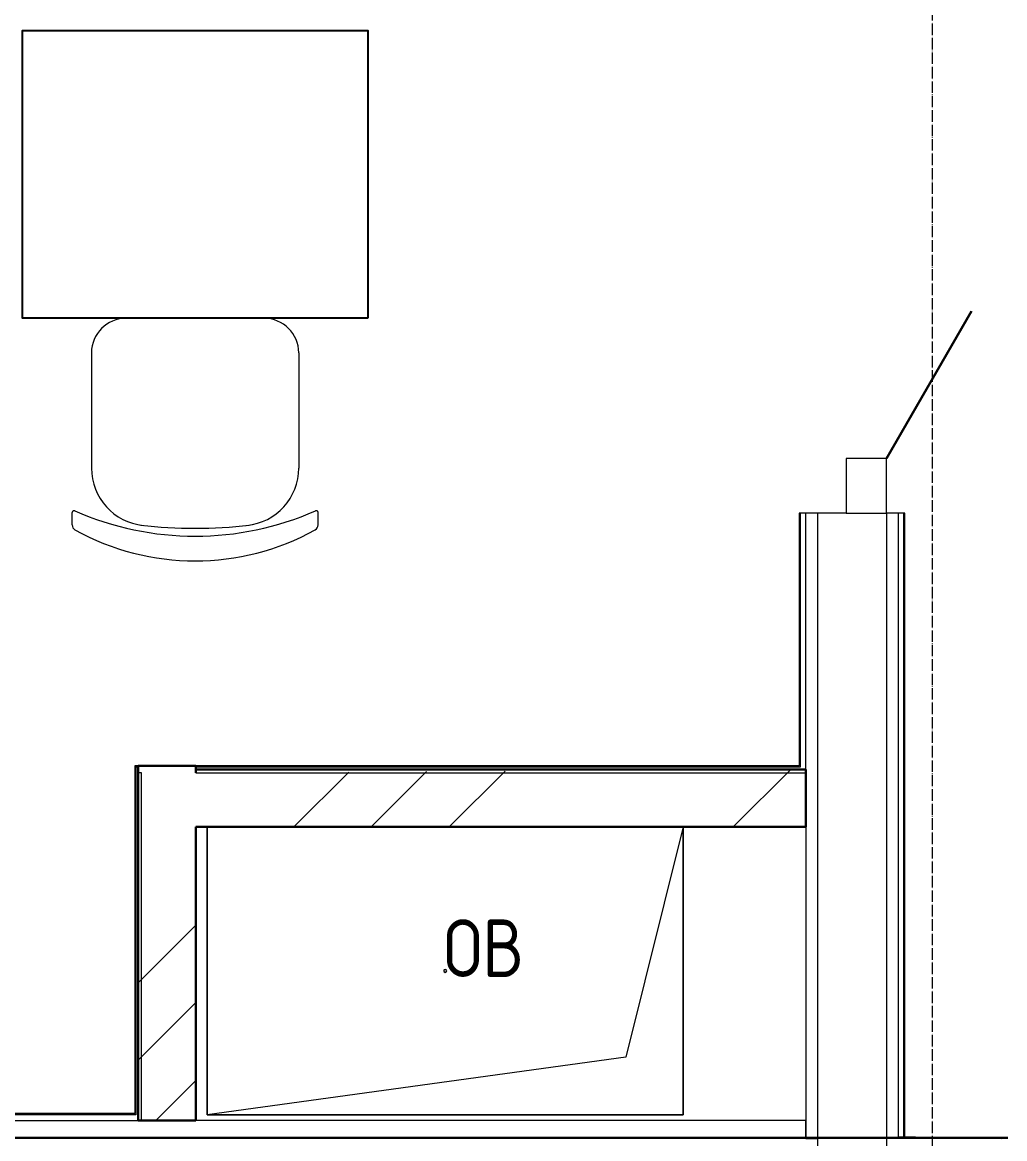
# Model space of a CAD drawing. Header units: millimetres. Extents: x -42533 to 645315, y 3457 to 82611.
# Drawn here: x 278965 to 280672, y 35182 to 37122 of the extents above; entities that cross this region are included whole.
import ezdxf

# ---------------------------------------------------------------- set-up
doc = ezdxf.new("R2010")
doc.units = ezdxf.units.MM
doc.linetypes.add('ADSK_Линия сетки', pattern=[25, 20, -2.5, 0, -2.5])
for name, color, linetype, lineweight in [('Аннотация', 7, 'Continuous', 18), ('Двери', 7, 'Continuous', 9), ('Обобщенные модели', 7, 'Continuous', 18), ('Оси', 253, 'Continuous', 9), ('Стены внутренние', 7, 'Continuous', 18), ('Стены несущие', 7, 'Continuous', 30), ('Стены отделка', 7, 'Continuous', 30), ('Стены перегородки', 7, 'Continuous', 30), ('Стены штриховка', 7, 'Continuous', 9), ('ТХ', 5, 'Continuous', 0), ('ШТРИХОВКА', 252, 'Continuous', 15)]:
    doc.layers.add(name, color=color, linetype=linetype, lineweight=lineweight)
doc.layers.add('ЭОМ_Лотки рабочие', color=5, linetype='Continuous')
doc.styles.add('GOST Common_4', font='GOST_Common.ttf', dxfattribs={"width": 0.9, "height": 200})
pattern_1 = [(45, (507.34, 158.9), (-381.66, 381.66), []), (45, (642.3, 158.9), (0, 763.322), []), (45, (372.4, 158.9), (0, 763.322), [])]

# ---------------------------------------------------------------- blocks, each defined once
blk = doc.blocks.new('Стул ученич штабелир №5-7')
at = {"color": 0, "linetype": 'ByBlock', "lineweight": -2}
for p, q in [((-120.1, 0), (120.1, 0)), ((-120.1, 0), (120.1, 0)), ((-179.9, -60), (-179.9, -260.3)), ((-179.9, -60), (-179.9, -260.3)), ((180.1, -60), (180.1, -260.3)), ((180.1, -60), (180.1, -260.3)), ((-213.4, -359), (-213.4, -337.3)), ((-213.4, -359), (-213.4, -337.3)), ((213.6, -359), (213.6, -337.3)), ((213.6, -359), (213.6, -337.3))]:
    blk.add_line(p, q, dxfattribs=at)
for centre, radius, start, end in [((-119.9, -60), 60, 90, 180), ((-119.9, -60), 60, 90, 180), ((120.1, -60), 60, 0, 90), ((120.1, -60), 60, 0, 90), ((-79.9, -260.3), 100, 180, 264.2584), ((-79.9, -260.3), 100, 180, 264.2584), ((80.1, -260.3), 100, 275.7416, 0), ((80.1, -260.3), 100, 275.7416, 0), ((-210.4, -337.3), 3, 63.8978, 180), ((-210.4, -337.3), 3, 63.8978, 180), ((0.1, 142.3), 520.8, 246.3195, 293.6805), ((0.1, 142.3), 520.8, 246.3195, 293.6805), ((210.6, -337.3), 3, 0, 116.1022), ((210.6, -337.3), 3, 0, 116.1022), ((-203.4, -359), 10, 180, 238.0683), ((-203.4, -359), 10, 180, 238.0683), ((0.1, 9), 430.5, 240.9917, 299.0083), ((0.1, 9), 430.5, 240.9917, 299.0083), ((0.1, 435.5), 800.4, 263.247, 276.753), ((0.1, 435.5), 800.4, 263.247, 276.753), ((203.6, -359), 10, 301.9317, 0), ((203.6, -359), 10, 301.9317, 0)]:
    blk.add_arc(centre, radius, start, end, dxfattribs=at)
blk = doc.blocks.new('ТХ 3 этаж')
at = {"color": 8}
blk.add_lwpolyline([(6537.1, 10172.7), (5937.1, 10172.7), (5937.1, 10672.7), (6537.1, 10672.7)], close=True, dxfattribs=at)
at = {"layer": 'ТХ', "color": 8, "lineweight": 0}
blk.add_blockref('Стул ученич штабелир №5-7', (6237.1, 10172.7), dxfattribs=at)
blk = doc.blocks.new('План 3 этажа')
at = {"layer": 'Стены внутренние', "lineweight": 9}
h = blk.add_hatch(dxfattribs=at)
h.set_pattern_fill('FP_1', color=8, style=0, pattern_type=2)
h.set_pattern_definition(pattern_1)
h.paths.add_polyline_path([(-872.657, 8897.492), (-772.657, 8897.492), (-772.657, 9513.451), (-872.657, 9513.451), (-872.657, 9407.451)])
h = blk.add_hatch(dxfattribs=at)
h.set_pattern_fill('FP_1', color=8, style=0, pattern_type=2)
h.set_pattern_definition(pattern_1)
h.paths.add_polyline_path([(286.943, 9407.451), (287.343, 9407.451), (286.943, 9507.448), (275.343, 9507.383), (-772.657, 9501.451), (-772.657, 9407.451), (74.231, 9407.451)])
at = {"layer": 'Двери', "color": 8, "lineweight": 30}
blk.add_line((427.343, 10047.902), (574.843, 10303.379), dxfattribs=at)
at = {"layer": 'Двери', "color": 8}
for p, q in [((427.343, 10047.902), (357.343, 10047.902)), ((357.343, 10047.902), (357.343, 9952.902)), ((427.343, 9952.902), (427.343, 10047.902)), ((357.343, 9952.902), (427.343, 9952.902))]:
    blk.add_line(p, q, dxfattribs=at)
at = {"layer": 'Обобщенные модели', "color": 8}
for p, q in [((-752.657, 8907.451), (-752.657, 9407.451)), ((-752.657, 9407.451), (-752.657, 8907.451)), ((74.231, 9407.451), (-25.769, 9007.451)), ((74.231, 9407.451), (74.231, 8907.451)), ((74.231, 8907.451), (74.231, 9407.451)), ((-25.769, 9007.451), (-752.657, 8907.451)), ((74.231, 8907.451), (-752.657, 8907.451)), ((-752.657, 8907.451), (74.231, 8907.451))]:
    blk.add_line(p, q, dxfattribs=at)
for start, end in [(0, 180), (120, 180), (180, 0), (240, 345), (15, 90)]:
    blk.add_arc((-339.213, 9157.451), 2.5, start, end, dxfattribs=at)
at = {"layer": 'Оси', "color": 8, "linetype": 'ADSK_Линия сетки'}
blk.add_line((506.908, -3523.688), (506.908, 43515.246), dxfattribs=at)
at = {"layer": 'Стены несущие', "color": 8}
for p, q in [((-872.657, 9513.451), (-872.657, 8897.492)), ((-772.657, 9513.451), (-872.657, 9513.451)), ((-772.657, 9513.451), (-772.657, 9501.451)), ((287.343, 9507.451), (-772.657, 9507.451)), ((287.343, 9407.451), (287.343, 9507.451)), ((-772.657, 9407.451), (287.343, 9407.451)), ((-772.657, 8897.492), (-772.657, 9407.451)), ((-872.657, 8897.492), (-772.657, 8897.492)), ((637.837, 8867.492), (-5760.101, 8867.492))]:
    blk.add_line(p, q, dxfattribs=at)
at = {"layer": 'Стены отделка', "color": 8, "lineweight": 9}
for p, q in [((307.343, 9952.902), (275.343, 9952.902)), ((275.343, 9952.902), (275.343, 9513.451)), ((287.343, 9847.902), (287.343, 9952.902)), ((427.343, 9952.902), (427.343, 9952.902)), ((459.343, 9952.902), (427.343, 9952.902)), ((447.343, 9952.902), (447.343, 9847.902)), ((459.343, 8867.492), (459.343, 9952.902)), ((-878.657, 9511.451), (-878.657, 8909.492)), ((-872.657, 9513.451), (-876.657, 9513.451)), ((275.343, 9513.451), (-772.657, 9513.451)), ((-866.657, 9501.451), (-872.657, 9501.451)), ((-866.657, 8897.492), (-866.657, 9501.451)), ((-772.657, 9501.451), (287.343, 9501.451)), ((287.343, 9407.451), (287.343, 8866.547)), ((-878.657, 8909.492), (-5708.356, 8909.492)), ((-5720.283, 8897.492), (-872.657, 8897.492)), ((286.943, 8897.492), (-772.657, 8897.492)), ((286.943, 8867.492), (286.943, 8897.492)), ((287.343, 8866.547), (307.343, 8866.547)), ((627.343, 8865.417), (447.343, 8868.976))]:
    blk.add_line(p, q, dxfattribs=at)
at = {"layer": 'Стены перегородки', "color": 8, "lineweight": 18}
for p, q in [((307.343, 9952.902), (307.343, 8848.902)), ((357.343, 9952.902), (307.343, 9952.902)), ((427.343, 9952.902), (427.343, 8848.902))]:
    blk.add_line(p, q, dxfattribs=at)
at = {"layer": 'Стены штриховка', "color": 8}
for p, q in [((277.343, 9952.902), (277.343, 9511.451)), ((457.343, 8867.492), (457.343, 9952.902)), ((287.343, 9507.451), (287.343, 9847.902)), ((447.343, 9847.902), (447.343, 8867.492)), ((-876.657, 9513.451), (-878.657, 9513.451)), ((-878.657, 9513.451), (-878.657, 9511.451)), ((-872.657, 9511.451), (-878.657, 9511.451)), ((-876.657, 9513.451), (-876.657, 8907.492)), ((277.343, 9511.451), (-772.657, 9511.451)), ((-876.657, 8907.492), (-5710.343, 8907.492))]:
    blk.add_line(p, q, dxfattribs=at)
at = {"layer": 'ЭОМ_Лотки рабочие'}
blk.add_blockref('ТХ 3 этаж', (-7010.895, 118.542), dxfattribs=at)
at = {"layer": 'Аннотация', "color": 8, "lineweight": 9, "insert": (-341.978, 9246.925), "char_height": 100, "width": 156.348, "attachment_point": 1, "line_spacing_factor": 1.022766, "style": 'GOST Common_4'}
blk.add_mtext('\\pxt3.6,7.2,10.8,14.4,18,21.6,25.2,28.8,32.4,36,39.6,43.2,46.8,50.4,54,57.6,61.2,64.8,68.4,72,75.6,79.2,82.8,86.4,90,93.6,97.2,100.8,104.4,108,111.6,115.2;{ОВ}', dxfattribs=at)

msp = doc.modelspace()

# ---------------------------------------------------------------- block references
at = {"layer": 'ШТРИХОВКА'}
msp.add_blockref('План 3 этажа', (280039.2, 26316.4), dxfattribs=at)

doc.saveas('drawing.dxf')
